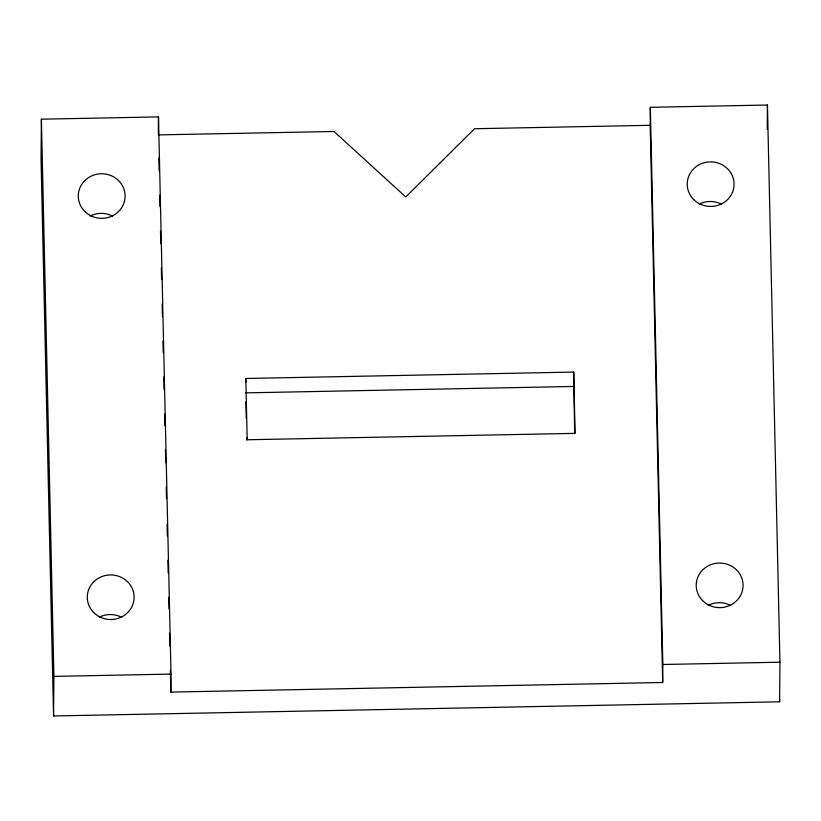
<?xml version="1.0" encoding="UTF-8"?>
<svg xmlns="http://www.w3.org/2000/svg" width="821" height="821" viewBox="0 0 821 821"><rect width="100%" height="100%" fill="white"/><g stroke="black" fill="none" stroke-linecap="round" stroke-linejoin="round"><path stroke-width="1.23" d="M170.85 692.093L171.014 674.092L158.494 116.9L41.399 119.189L41.05 158.792L53.56 715.974L779.601 701.811L779.95 662.208L767.44 105.026L650.335 107.305L650.181 125.305L662.691 682.497L170.85 692.093L170.368 670.316M53.56 715.974L53.909 676.381L41.399 119.189M158.35 133.7L158.494 116.9M245.787 382.063L245.818 378.471L573.715 372.067L575.09 433.365L247.193 439.758L245.818 378.471M574.649 433.714L573.715 372.067M662.691 682.497L662.845 664.497L650.335 107.305M767.225 129.297L767.44 105.026M158.34 134.901L333.993 131.473L405.759 196.968L474.517 128.733L650.181 125.305M245.695 392.869L573.581 386.465M53.909 676.381L171.014 674.092M662.845 664.497L779.95 662.208M779.55 699.246L779.601 701.811M245.9 401.808L246.269 418.402M246.7 437.562L246.752 440.107M158.864 157.96L159.151 170.768M159.695 195.1L159.951 206.635M160.495 230.968L160.783 243.775M161.337 268.118L161.593 279.643M162.137 303.986L162.425 316.793M162.969 341.125L163.235 352.661M163.779 376.993L164.067 389.801M164.611 414.143L164.867 425.668M165.421 450L165.709 462.808M166.253 487.151L166.509 498.675M167.084 524.291L167.34 535.826M167.895 560.158L168.182 572.966M168.726 597.308L168.982 608.833M169.526 633.176L169.824 645.983M90.269 216.005A23.429 22.29 0.5 0 1 112.631 216.118M99.279 617.176A23.429 22.29 0.5 0 1 121.641 617.3M699.205 204.121A23.429 22.29 0.5 0 1 721.567 204.244M708.215 605.303A23.429 22.29 0.5 0 1 730.577 605.416M703.443 601.434A23.429 22.29 0.5 0 0 742.4 590.679A23.429 22.29 0.5 0 0 713.1 563.935A23.429 22.29 0.5 0 0 703.443 601.434M694.433 200.252A23.429 22.29 0.5 0 0 733.389 189.497A23.429 22.29 0.5 0 0 704.09 162.763A23.429 22.29 0.5 0 0 694.433 200.252M85.497 212.136A23.429 22.29 0.5 0 0 124.453 201.381A23.429 22.29 0.5 0 0 95.154 174.647A23.429 22.29 0.5 0 0 85.497 212.136M94.497 613.308A23.429 22.29 0.5 0 0 133.464 602.552A23.429 22.29 0.5 0 0 104.164 575.819A23.429 22.29 0.5 0 0 94.497 613.308"/></g></svg>
